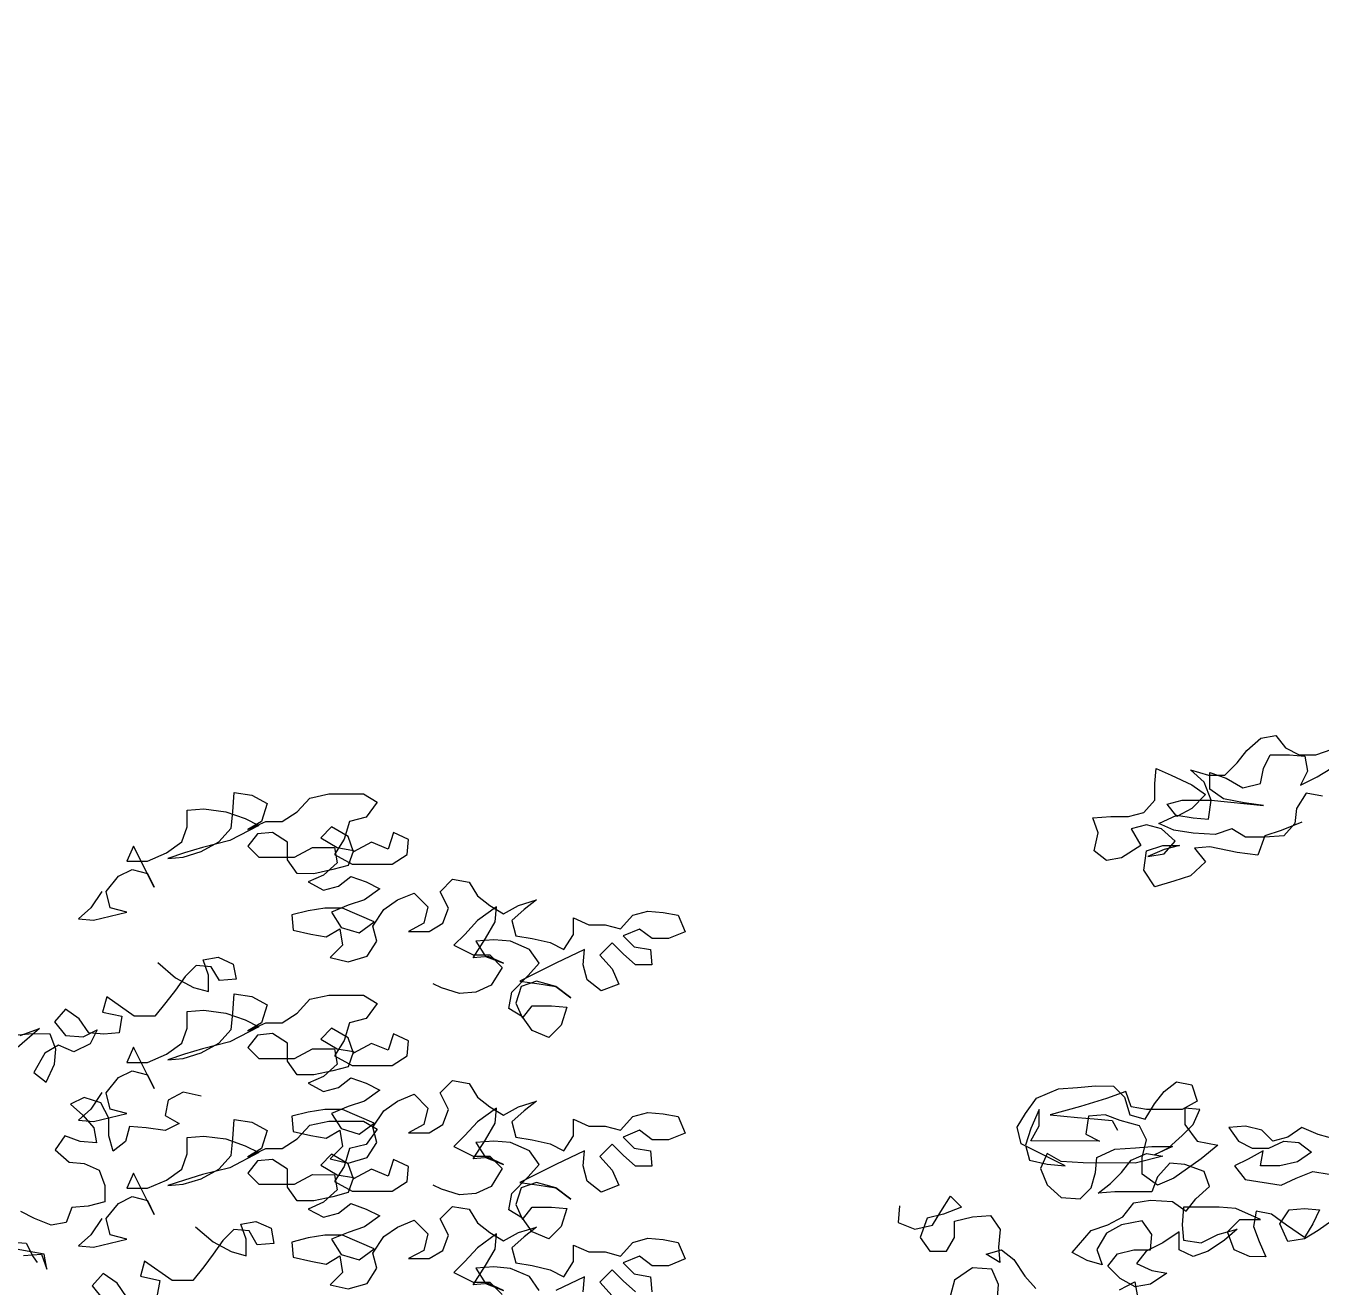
# Model space of a CAD drawing. Header units: inches. Extents: x 350994 to 353538, y 1581369 to 1583842.
# Drawn here: x 351479.212 to 351480.746, y 1583490.653 to 1583492.146 of the extents above; entities that cross this region are included whole.
import ezdxf

# ---------------------------------------------------------------- set-up
doc = ezdxf.new("R2010")
doc.units = ezdxf.units.IN
doc.header["$MEASUREMENT"] = 0
doc.linetypes.add('1', pattern=[0])
doc.layers.add('FOREST', color=96, linetype='Continuous')
doc.layers.add('TREE', color=81, linetype='1')

# ---------------------------------------------------------------- blocks, each defined once
blk = doc.blocks.new('TREE_4')
at = {"color": 94}
for points in [[(-470, 8776.1), (-493.2, 8741.5), (-519.3, 8718.4), (-487.5, 8715.4), (-418, 8732.7), (-452.7, 8741.4), (-461.4, 8776.1), (-435.3, 8807.9), (-406.4, 8822.4), (-374.6, 8813.6), (-360.2, 8784.7), (-403.5, 8871.5), (-417.9, 8839.7), (-374.6, 8839.7), (-334.1, 8857), (-302.3, 8880.1), (-290.7, 8911.9), (-290.6, 8946.6), (-255.9, 8949.4), (-209.7, 8943.6), (-169.2, 8929.1), (-140.3, 8914.6), (-201.1, 8882.9), (-258.9, 8868.5), (-296.5, 8856.9), (-331.2, 8845.4), (-299.4, 8848.3), (-261.8, 8859.8), (-224.2, 8880), (-198.1, 8908.9), (-195.2, 8943.6), (-192.3, 8984.1), (-154.7, 8978.3), (-122.9, 8960.9), (-134.5, 8923.3), (-163.5, 8906), (-125.8, 8923.3), (-91.2, 8923.3), (-59.3, 8943.5), (-33.3, 8972.4), (7.2, 8981), (79.5, 8980.9), (108.4, 8963.6), (85.2, 8931.8), (50.5, 8923.1), (38.9, 8885.6), (18.7, 8853.8), (56.2, 8833.5), (140.1, 8833.4), (171.9, 8853.6), (174.8, 8885.4), (143, 8899.9), (131.4, 8865.2), (96.7, 8879.7), (59.1, 8859.5), (47.6, 8891.3), (12.9, 8911.6), (-10.2, 8888.5), (24.4, 8868.2), (59.1, 8862.4), (47.5, 8830.6), (15.7, 8822), (-24.8, 8813.3), (-59.4, 8813.4), (-79.7, 8842.3), (-79.6, 8879.9), (-111.4, 8900.1), (-143.2, 8897.3), (-163.5, 8871.3), (-140.4, 8848.1), (-65.2, 8848.1), (-27.6, 8868.3), (18.7, 8868.2), (24.4, 8836.4), (-4.5, 8810.4), (-36.3, 8796), (-4.5, 8778.6), (27.3, 8787.3), (53.3, 8807.5), (85.1, 8795.9), (114, 8781.4), (82.2, 8758.3), (47.5, 8746.8), (12.8, 8732.3), (33, 8700.5), (70.5, 8688.9), (102.4, 8712), (35.9, 8741), (-1.7, 8741), (-36.4, 8735.3), (-71.1, 8726.6), (-68.2, 8694.8), (-30.7, 8686.1), (1.1, 8680.3), (30.1, 8697.6), (35.8, 8662.9), (9.8, 8636.9), (47.4, 8628.2), (87.8, 8639.7), (108.1, 8671.5), (99.5, 8703.3), (122.6, 8738), (151.6, 8758.2), (186.3, 8772.7), (215.2, 8743.7), (206.5, 8709), (174.6, 8691.7), (218, 8691.7), (246.9, 8709), (258.5, 8740.8), (241.2, 8775.5), (267.3, 8801.5), (301.9, 8795.7), (319.3, 8766.8), (345.3, 8746.5), (374.2, 8729.1), (406, 8746.4), (443.6, 8758), (417.5, 8737.7), (391.5, 8714.6), (400.1, 8682.8), (434.8, 8677), (472.4, 8668.3), (501.3, 8653.8), (521.6, 8685.6), (521.6, 8720.3), (553.4, 8705.8), (588.1, 8705.8), (619.9, 8697.1), (645.9, 8726), (677.8, 8734.6), (709.6, 8731.7), (741.4, 8725.9), (755.8, 8691.2), (721.1, 8676.8), (686.4, 8676.8), (660.4, 8697), (625.7, 8682.6), (648.8, 8659.5), (683.5, 8653.7), (686.3, 8621.9), (651.6, 8621.9), (625.6, 8645), (602.5, 8668.2), (576.5, 8642.2), (602.5, 8613.3), (616.9, 8581.4), (579.3, 8567), (550.4, 8590.2), (541.8, 8622), (544.7, 8653.8), (483.9, 8624.9), (408.7, 8587.4), (449.2, 8581.6), (483.9, 8575.8), (515.7, 8552.6), (483.9, 8575.8), (443.4, 8587.4), (411.6, 8575.8), (400, 8541.2), (414.4, 8509.3), (434.7, 8535.3), (475.2, 8535.3), (507, 8532.4), (495.4, 8494.8), (469.3, 8468.8), (434.7, 8483.3), (414.4, 8512.2), (385.6, 8529.6), (391.4, 8564.3), (426.1, 8599), (449.2, 8625), (429, 8653.9), (388.6, 8671.3), (353.9, 8674.2), (316.3, 8671.3), (336.5, 8639.5), (374.1, 8625), (342.3, 8639.5), (310.5, 8636.7), (336.5, 8677.1), (356.8, 8711.8), (359.7, 8743.6), (319.2, 8714.7), (293.2, 8685.8), (270, 8662.7), (310.5, 8642.4), (345.2, 8642.4), (371.2, 8616.4), (348, 8578.8), (316.2, 8564.4), (281.5, 8561.5), (243.9, 8573.1), (226.6, 8581.8)], [(-352.9, 8626.4), (-315.4, 8594.5), (-277.8, 8574.3), (-246, 8565.6), (-246, 8600.3), (-257.5, 8632.1), (-225.7, 8637.8), (-193.9, 8623.3), (-188.2, 8591.5), (-222.9, 8588.7), (-240.2, 8617.6), (-272, 8620.5), (-295.1, 8597.4), (-315.4, 8568.5), (-335.7, 8542.5), (-358.8, 8513.6), (-402.2, 8513.7), (-460, 8554.2), (-468.7, 8522.4), (-428.2, 8513.7), (-434, 8479), (-465.8, 8476.1), (-497.6, 8479), (-517.8, 8508), (-546.7, 8528.2), (-569.9, 8502.2), (-546.8, 8473.3), (-509.2, 8470.4), (-480.3, 8484.8), (-494.8, 8455.9), (-529.5, 8438.6), (-561.3, 8453.1), (-590.2, 8435.8), (-613.4, 8395.3), (-587.4, 8375), (-570, 8412.6), (-567.1, 8444.4), (-578.6, 8476.2), (-616.2, 8476.3), (-653.8, 8473.4)], [(-642.2, 8473.4), (-601.7, 8487.8), (-648, 8447.4)], [(-470, 8353), (-493.2, 8318.3), (-519.3, 8295.2), (-487.5, 8292.3), (-418, 8309.5), (-452.7, 8318.2), (-461.4, 8352.9), (-435.3, 8384.7), (-406.4, 8399.2), (-374.6, 8390.5), (-360.2, 8361.5), (-403.5, 8448.3), (-417.9, 8416.5), (-374.6, 8416.5), (-334.1, 8433.8), (-302.3, 8456.9), (-290.7, 8488.7), (-290.6, 8523.4), (-255.9, 8526.2), (-209.7, 8520.4), (-169.2, 8505.9), (-140.3, 8491.4), (-201.1, 8459.7), (-258.9, 8445.3), (-296.5, 8433.8), (-331.2, 8422.2), (-299.4, 8425.1), (-261.8, 8436.6), (-224.2, 8456.8), (-198.1, 8485.7), (-195.2, 8520.4), (-192.3, 8560.9), (-154.7, 8555.1), (-122.9, 8537.7), (-134.5, 8500.1), (-163.5, 8482.8), (-125.8, 8500.1), (-91.2, 8500.1), (-59.3, 8520.3), (-33.3, 8549.2), (7.2, 8557.8), (79.5, 8557.7), (108.4, 8540.4), (85.2, 8508.6), (50.5, 8499.9), (38.9, 8462.4), (18.7, 8430.6), (56.2, 8410.3), (140.1, 8410.2), (171.9, 8430.4), (174.8, 8462.2), (143, 8476.7), (131.4, 8442), (96.7, 8456.5), (59.1, 8436.3), (47.6, 8468.1), (12.9, 8488.4), (-10.2, 8465.3), (24.4, 8445), (59.1, 8439.2), (47.5, 8407.4), (15.7, 8398.8), (-24.8, 8390.1), (-59.4, 8390.2), (-79.7, 8419.1), (-79.6, 8456.7), (-111.4, 8477), (-143.2, 8474.1), (-163.5, 8448.1), (-140.4, 8424.9), (-65.2, 8424.9), (-27.6, 8445.1), (18.7, 8445), (24.4, 8413.2), (-4.5, 8387.2), (-36.3, 8372.8), (-4.5, 8355.4), (27.3, 8364.1), (53.3, 8384.3), (85.1, 8372.7), (114, 8358.2), (82.2, 8335.1), (47.5, 8323.6), (12.8, 8309.1), (33, 8277.3), (70.5, 8265.7), (102.4, 8288.8), (35.9, 8317.8), (-1.7, 8317.8), (-36.4, 8312.1), (-71.1, 8303.4), (-68.2, 8271.6), (-30.7, 8262.9), (1.1, 8257.1), (30.1, 8274.4), (35.8, 8239.7), (9.8, 8213.7), (47.4, 8205), (87.8, 8216.6), (108.1, 8248.3), (99.5, 8280.2), (122.6, 8314.8), (151.6, 8335), (186.3, 8349.5), (215.2, 8320.5), (206.5, 8285.8), (174.6, 8268.5), (218, 8268.5), (246.9, 8285.8), (258.5, 8317.6), (241.2, 8352.3), (267.3, 8378.3), (301.9, 8372.5), (319.3, 8343.6), (345.3, 8323.3), (374.2, 8305.9), (406, 8323.2), (443.6, 8334.8), (417.5, 8314.6), (391.5, 8291.5), (400.1, 8259.6), (434.8, 8253.8), (472.4, 8245.1), (501.3, 8230.6), (521.6, 8262.4), (521.6, 8297.1), (553.4, 8282.6), (588.1, 8282.6), (619.9, 8273.9), (645.9, 8302.8), (677.8, 8311.4), (709.6, 8308.5), (741.4, 8302.7), (755.8, 8268), (721.1, 8253.6), (686.4, 8253.6), (660.4, 8273.9), (625.7, 8259.4), (648.8, 8236.3), (683.5, 8230.5), (686.3, 8198.7), (651.6, 8198.7), (625.6, 8221.8), (602.5, 8245), (576.5, 8219), (602.5, 8190.1), (616.9, 8158.2), (579.3, 8143.8), (550.4, 8167), (541.8, 8198.8), (544.7, 8230.6), (483.9, 8201.7), (408.7, 8164.2), (449.2, 8158.4), (483.9, 8152.6), (515.7, 8129.4), (483.9, 8152.6), (443.4, 8164.2), (411.6, 8152.6), (400, 8118), (414.4, 8086.1), (434.7, 8112.2), (475.2, 8112.1), (507, 8109.2), (495.4, 8071.6), (469.3, 8045.6), (434.7, 8060.1), (414.4, 8089), (385.6, 8106.4), (391.4, 8141.1), (426.1, 8175.8), (449.2, 8201.8), (429, 8230.7), (388.6, 8248.1), (353.9, 8251), (316.3, 8248.1), (336.5, 8216.3), (374.1, 8201.8), (342.3, 8216.3), (310.5, 8213.5), (336.5, 8253.9), (356.8, 8288.6), (359.7, 8320.4), (319.2, 8291.5), (293.2, 8262.6), (270, 8239.5), (310.5, 8219.2), (345.2, 8219.2), (371.2, 8193.2), (348, 8155.6), (316.2, 8141.2), (281.5, 8138.3), (243.9, 8149.9), (226.6, 8158.6)], [(-261.6, 8345.6), (-299.2, 8354.3), (-331, 8337), (-336.9, 8305.2), (-308, 8287.8), (-336.9, 8273.4), (-377.4, 8279.2), (-412, 8282.1), (-420.7, 8250.3), (-446.8, 8230.1), (-455.4, 8261.9), (-455.4, 8299.5), (-472.7, 8331.3), (-507.4, 8342.9), (-536.3, 8328.5), (-510.3, 8305.3), (-487.2, 8279.3), (-481.5, 8247.5), (-516.2, 8250.4), (-548, 8262), (-568.2, 8233.1), (-539.3, 8207.1), (-507.5, 8204.1), (-475.7, 8189.7), (-464.2, 8157.8), (-464.2, 8123.2), (-498.9, 8114.5), (-533.6, 8111.7), (-545.2, 8079.9), (-577, 8074.1), (-611.7, 8088.6), (-640.6, 8103.1)], [(-470, 8088.5), (-493.2, 8053.8), (-519.3, 8030.7), (-487.5, 8027.8), (-418, 8045), (-452.7, 8053.8), (-461.4, 8088.5), (-435.3, 8120.2), (-406.4, 8134.7), (-374.6, 8126), (-360.2, 8097), (-403.5, 8183.8), (-417.9, 8152), (-374.6, 8152), (-334.1, 8169.3), (-302.3, 8192.4), (-290.7, 8224.2), (-290.6, 8258.9), (-255.9, 8261.7), (-209.7, 8255.9), (-169.2, 8241.4), (-140.3, 8226.9), (-201.1, 8195.2), (-258.9, 8180.8), (-296.5, 8169.3), (-331.2, 8157.7), (-299.4, 8160.6), (-261.8, 8172.1), (-224.2, 8192.3), (-198.1, 8221.2), (-195.2, 8255.9), (-192.3, 8296.4), (-154.7, 8290.6), (-122.9, 8273.2), (-134.5, 8235.6), (-163.5, 8218.3), (-125.8, 8235.6), (-91.2, 8235.6), (-59.3, 8255.8), (-33.3, 8284.7), (7.2, 8293.3), (79.5, 8293.2), (108.4, 8275.9), (85.2, 8244.1), (50.5, 8235.4), (38.9, 8197.9), (18.7, 8166.1), (56.2, 8145.8), (140.1, 8145.7), (171.9, 8165.9), (174.8, 8197.7), (143, 8212.2), (131.4, 8177.5), (96.7, 8192), (59.1, 8171.8), (47.6, 8203.6), (12.9, 8223.9), (-10.2, 8200.8), (24.4, 8180.5), (59.1, 8174.7), (47.5, 8142.9), (15.7, 8134.3), (-24.8, 8125.6), (-59.4, 8125.7), (-79.7, 8154.6), (-79.6, 8192.2), (-111.4, 8212.5), (-143.2, 8209.6), (-163.5, 8183.6), (-140.4, 8160.4), (-65.2, 8160.4), (-27.6, 8180.6), (18.7, 8180.5), (24.4, 8148.7), (-4.5, 8122.7), (-36.3, 8108.3), (-4.5, 8090.9), (27.3, 8099.6), (53.3, 8119.8), (85.1, 8108.2), (114, 8093.7), (82.2, 8070.6), (47.5, 8059.1), (12.8, 8044.7), (33, 8012.8), (70.5, 8001.2), (102.4, 8024.3), (35.9, 8053.3), (-1.7, 8053.3), (-36.4, 8047.6), (-71.1, 8038.9), (-68.2, 8007.1), (-30.7, 7998.4), (1.1, 7992.6), (30.1, 8009.9), (35.8, 7975.2), (9.8, 7949.2), (47.4, 7940.5), (87.8, 7952.1), (108.1, 7983.8), (99.5, 8015.7), (122.6, 8050.3), (151.6, 8070.5), (186.3, 8085), (215.2, 8056), (206.5, 8021.3), (174.6, 8004), (218, 8004), (246.9, 8021.3), (258.5, 8053.1), (241.2, 8087.8), (267.3, 8113.8), (301.9, 8108), (319.3, 8079.1), (345.3, 8058.8), (374.2, 8041.4), (406, 8058.7), (443.6, 8070.3), (417.5, 8050.1), (391.5, 8027), (400.1, 7995.1), (434.8, 7989.3), (472.4, 7980.6), (501.3, 7966.1), (521.6, 7997.9), (521.6, 8032.6), (553.4, 8018.1), (588.1, 8018.1), (619.9, 8009.4), (645.9, 8038.3), (677.8, 8046.9), (709.6, 8044), (741.4, 8038.2), (755.8, 8003.5), (721.1, 7989.1), (686.4, 7989.1), (660.4, 8009.4), (625.7, 7994.9), (648.8, 7971.8), (683.5, 7966), (686.3, 7934.2)], [(651.6, 7934.2), (625.6, 7957.4), (602.5, 7980.5), (576.5, 7954.5), (602.5, 7925.6)], [(541.8, 7934.3), (544.7, 7966.1), (483.9, 7937.2)], [(449.2, 7937.3), (429, 7966.2), (388.6, 7983.6), (353.9, 7986.5), (316.3, 7983.7), (336.5, 7951.8), (374.1, 7937.3), (342.3, 7951.8), (310.5, 7949), (336.5, 7989.4), (356.8, 8024.1), (359.7, 8055.9), (319.2, 8027), (293.2, 7998.1), (270, 7975), (310.5, 7954.7), (345.2, 7954.7), (371.2, 7928.7)], [(1207.1, 8114.9), (1204.1, 8080.2), (1238.8, 8065.7), (1276.4, 8074.4), (1293.8, 8103.3), (1314.1, 8135.1), (1337.2, 8111.9), (1299.6, 8097.5), (1264.9, 8088.8), (1250.4, 8048.4), (1270.6, 8019.4), (1305.3, 8019.4), (1322.6, 8048.3), (1322.7, 8083), (1360.3, 8091.6), (1397.9, 8094.5), (1418.1, 8065.6), (1415.1, 8028), (1418, 7996.2), (1389.1, 8013.6), (1420.9, 8022.2), (1446.9, 8001.9), (1470, 7967.2), (1493.1, 7941.2)], [(1669.5, 7938.1), (1701.3, 7955.4), (1707.1, 7923.6)], [(1412.2, 7912.3), (1415.1, 7949.9), (1400.7, 7981.7), (1360.2, 7984.7), (1322.6, 7958.7), (1313.9, 7926.9)], [(-273.5, 8070.9), (-235.9, 8039.1), (-198.3, 8018.8), (-166.5, 8010.1), (-166.5, 8044.8), (-178, 8076.6), (-146.2, 8082.4), (-114.4, 8067.9), (-108.7, 8036.1), (-143.4, 8033.2), (-160.7, 8062.2), (-192.5, 8065.1), (-215.7, 8042), (-235.9, 8013.1), (-256.2, 7987.1), (-279.3, 7958.2), (-322.7, 7958.2), (-380.5, 7998.7), (-389.2, 7967), (-348.7, 7958.2), (-354.5, 7923.6)], [(-418.2, 7923.6), (-438.4, 7952.5), (-467.3, 7972.8), (-490.4, 7946.8), (-467.3, 7917.9)], [(-634.9, 8010.5), (-597.3, 8013.4), (-585.8, 7981.6), (-591.6, 8013.4), (-623.4, 8019.2), (-658, 8025)], [(-666.7, 8039.5), (-629.1, 8036.6), (-614.7, 8007.6), (-606, 7996.1)], [(-1651.4, 7441.4), (-1694.8, 7424.1), (-1729.5, 7412.6), (-1744, 7372.1), (-1787.4, 7377.9), (-1845.2, 7389.6), (-1877, 7386.7), (-1853.9, 7357.8), (-1885.7, 7328.9), (-1920.4, 7317.3), (-1960.9, 7305.8), (-1984, 7340.5), (-1978.2, 7381), (-1943.5, 7392.5), (-1908.8, 7392.5), (-1940.6, 7383.9), (-1975.3, 7369.4), (-1940.6, 7375.2), (-1917.5, 7401.2), (-1946.4, 7427.2), (-1978.2, 7435.9), (-2010, 7427.3), (-1989.8, 7392.6), (-2030.3, 7366.6), (-2062.1, 7360.8), (-2088.1, 7381.1), (-2079.4, 7418.7), (-2090.9, 7450.5), (-2053.3, 7453.4), (-2015.7, 7453.3), (-1983.9, 7462), (-1960.8, 7488), (-1960.7, 7522.7), (-1957.8, 7554.5), (-1926, 7540), (-1882.7, 7519.7), (-1853.8, 7499.4), (-1882.7, 7470.5), (-1914.5, 7453.2), (-1934.7, 7479.3), (-1902.9, 7487.9), (-1842.2, 7487.9), (-1732.4, 7476.2), (-1772.8, 7482), (-1816.2, 7490.7), (-1845.1, 7511), (-1845.1, 7545.7), (-1810.4, 7534.1), (-1775.7, 7513.8), (-1738.1, 7522.5), (-1732.3, 7554.3), (-1717.8, 7583.2), (-1677.3, 7583.1), (-1645.5, 7580.2), (-1639.8, 7548.4), (-1654.3, 7519.5), (-1619.5, 7536.8), (-1590.6, 7554.1)], [(-1608, 7496.3), (-1642.7, 7502.1), (-1663, 7470.3), (-1665.9, 7438.5), (-1689, 7412.5), (-1729.5, 7409.7), (-1770, 7409.7), (-1798.9, 7427.1), (-1833.6, 7415.6), (-1879.9, 7418.5), (-1920.3, 7424.3), (-1952.1, 7438.8), (-1914.5, 7456.1), (-1879.8, 7450.3), (-1848, 7447.4), (-1842.2, 7487.9), (-1856.6, 7525.5), (-1885.5, 7551.5), (-1848, 7539.9), (-1813.3, 7539.9), (-1787.2, 7565.9), (-1766.9, 7591.9), (-1738, 7617.9), (-1706.2, 7623.6), (-1686, 7597.6), (-1657.1, 7583.1), (-1622.4, 7583.1), (-1587.7, 7594.6)], [(-1576.5, 6773.5), (-1617, 6785.1), (-1651.6, 6799.6), (-1680.6, 6779.4), (-1712.4, 6770.8), (-1735.5, 6793.9), (-1770.2, 6802.6), (-1804.9, 6799.8), (-1784.7, 6770.8), (-1755.8, 6756.4), (-1721.1, 6756.3), (-1689.3, 6770.8), (-1657.5, 6767.8), (-1631.5, 6747.6), (-1660.4, 6727.4), (-1698, 6718.7), (-1738.5, 6718.8), (-1732.6, 6750.6), (-1764.5, 6733.2), (-1793.4, 6718.8), (-1770.3, 6689.9), (-1695.1, 6678.2), (-1663.3, 6692.7), (-1628.6, 6707.1), (-1593.9, 6701.3)], [(-1588.2, 6603), (-1617.1, 6582.8), (-1646.1, 6565.4), (-1680.8, 6559.7), (-1698.1, 6597.3), (-1677.8, 6626.2), (-1646, 6629), (-1614.2, 6626.1), (-1628.7, 6597.2), (-1646.1, 6568.3), (-1683.6, 6594.4), (-1715.4, 6617.5), (-1747.2, 6623.4), (-1753, 6591.6), (-1741.5, 6559.7), (-1727.1, 6527.9), (-1761.8, 6528), (-1793.6, 6542.4), (-1808, 6580), (-1781.9, 6606), (-1738.6, 6606), (-1790.6, 6629.2), (-1825.3, 6632.1), (-1900.5, 6632.2), (-1903.4, 6594.6), (-1900.5, 6562.8), (-1862.9, 6557), (-1828.2, 6574.3), (-1787.7, 6585.8), (-1813.8, 6562.7), (-1848.5, 6539.6), (-1880.3, 6528.1), (-1909.2, 6542.5), (-1909.2, 6580.1), (-1943.9, 6557), (-1978.6, 6539.7), (-1998.9, 6513.7), (-1967.1, 6499.2), (-1935.3, 6493.4), (-1970, 6470.3), (-2001.8, 6464.6), (-2033.6, 6481.9), (-2059.6, 6508), (-2039.3, 6534), (-2004.6, 6542.6), (-1969.9, 6542.6), (-1967, 6574.4), (-1987.2, 6603.3), (-2030.6, 6594.7), (-2062.4, 6577.4), (-2082.7, 6542.7), (-2071.1, 6510.9), (-2102.9, 6519.6), (-2134.7, 6537), (-2094.2, 6583.2), (-2059.5, 6594.7), (-2027.7, 6612), (-2004.5, 6640.9), (-1969.8, 6646.7), (-1923.6, 6643.8), (-1894.7, 6623.5), (-1874.4, 6649.5), (-1845.5, 6675.5), (-1857, 6707.3), (-1897.5, 6721.8), (-1929.3, 6724.7), (-1955.3, 6695.8), (-1966.9, 6664), (-2045, 6664.1), (-2079.7, 6661.2), (-2053.6, 6681.5), (-2030.5, 6704.6), (-2010.2, 6730.6), (-1978.4, 6745), (-1943.7, 6739.2), (-2001.6, 6724.8), (-2111.4, 6724.9), (-2157.7, 6727.8), (-2186.6, 6745.2), (-2201.1, 6713.4), (-2186.6, 6678.7), (-2157.8, 6652.6), (-2117.3, 6649.7), (-2094.1, 6672.8), (-2085.4, 6704.6), (-2082.5, 6736.4), (-2044.9, 6753.7), (-2001.5, 6756.6), (-1966.8, 6759.4), (-1923.5, 6759.4), (-1961.1, 6742.1), (-1932.1, 6756.5), (-1903.2, 6782.5), (-1880.1, 6805.6), (-1865.6, 6837.4), (-1897.4, 6840.3), (-1897.4, 6805.6), (-1871.4, 6770.9), (-1828, 6762.2), (-1862.8, 6733.3), (-1920.6, 6692.9), (-1955.3, 6678.5), (-1987.1, 6701.6), (-1987.1, 6736.3), (-1978.4, 6773.9), (-1992.8, 6802.8), (-2033.3, 6814.4), (-2065.1, 6826), (-2099.8, 6823.2), (-2105.6, 6785.6), (-2076.7, 6771.1), (-2221.3, 6771.2), (-2203.9, 6803), (-2203.8, 6837.7), (-2221.2, 6797.3), (-2232.8, 6762.6), (-2224.2, 6730.8), (-2186.6, 6722.1), (-2149, 6719.1), (-2241.5, 6765.5), (-2250.1, 6800.2), (-2232.8, 6829.1), (-2209.6, 6860.9), (-2163.3, 6881.1), (-2122.9, 6883.9), (-2085.3, 6886.8), (-2047.7, 6886.7), (-2024.6, 6863.6), (-2013, 6826), (-1981.2, 6817.3), (-1961, 6849.1), (-1940.7, 6875.1), (-1914.7, 6895.3), (-1882.9, 6889.5), (-1871.3, 6854.8), (-1903.2, 6837.4), (-1978.3, 6837.5), (-2010.1, 6843.3), (-2021.7, 6875.1), (-2062.2, 6860.7), (-2117.1, 6843.4), (-2180.7, 6826.1), (-2122.9, 6820.3), (-2088.2, 6817.4), (-2050.6, 6814.5), (-2039.1, 6794.2)]]:
    blk.add_lwpolyline(points, dxfattribs=at)

msp = doc.modelspace()

# ---------------------------------------------------------------- hatches: boundary and pattern name
at = {"layer": 'FOREST', "lineweight": 5}
h = msp.add_hatch(dxfattribs=at)
h.set_pattern_fill('ANSI31', color=96, scale=50, style=0)
h.paths.add_polyline_path([(351604.9274, 1583347.98), (351663.0036, 1583522.9504), (351611.8779, 1583545.3594), (351490.2916, 1583598.0852), (351436.5696, 1583404.4646), (351529.745, 1583373.1705)])
h.paths.add_polyline_path([(351517.5086, 1583480.1397), (351575.3657, 1583480.1397), (351575.3657, 1583465.1397), (351517.5086, 1583465.1397)], flags=24)

# ---------------------------------------------------------------- block references
at = {"layer": 'TREE', "lineweight": 5, "xscale": 0.0005632341344607994, "yscale": 0.0005632341490127146, "zscale": 0.0005632341444477617}
for p in [(351481.6533, 1583487.0118), (351479.567, 1583486.1781)]:
    msp.add_blockref('TREE_4', p, dxfattribs=at)

doc.saveas('drawing.dxf')
